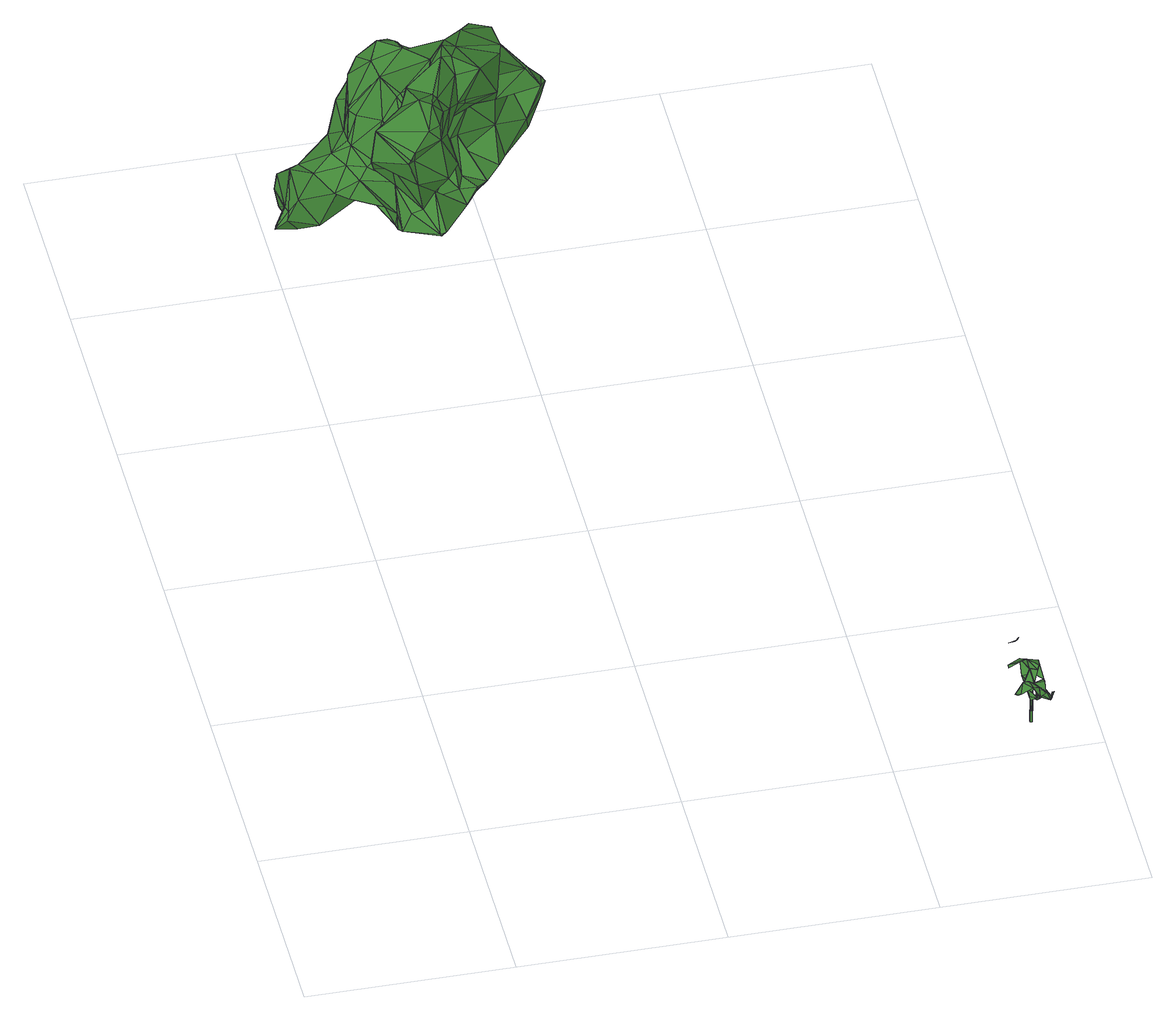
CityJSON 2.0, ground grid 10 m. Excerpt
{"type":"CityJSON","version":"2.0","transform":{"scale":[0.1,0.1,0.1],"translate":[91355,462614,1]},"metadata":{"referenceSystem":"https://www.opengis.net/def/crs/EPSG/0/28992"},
"CityObjects":{
"tree1":{"type":"SolitaryVegetationObject","attributes":{"gtid":48,"crown_width_m":10.45,"crown_median_z":7.89,"trunk_H_m":5.19,"trunk_DBH_m":0.418,"trunk_radius_m":0.209,"trunk_base_height_m":2.7,"original_gtid":"48"},"geometry":[{"type":"Solid","lod":"3","boundaries":[[[[0,1,2]],[[3,4,5]],[[6,7,8]],[[6,9,7]],[[10,11,12]],[[13,14,15]],[[16,17,18]],[[19,17,16]],[[20,21,22]],[[23,24,25]],[[26,27,28]],[[29,30,31]],[[32,33,34]],[[33,35,34]],[[36,37,38]],[[38,39,36]],[[40,26,41]],[[42,26,40]],[[43,44,45]],[[46,47,48]],[[49,50,51]],[[24,52,53]],[[24,54,52]],[[29,55,56]],[[29,57,55]],[[58,59,60]],[[2,61,62]],[[63,50,49]],[[63,64,50]],[[65,8,7]],[[66,67,68]],[[69,70,71]],[[20,72,73]],[[74,75,11]],[[76,77,78]],[[79,42,80]],[[81,37,36]],[[82,44,83]],[[21,84,85]],[[83,7,9]],[[86,87,70]],[[88,89,90]],[[43,45,91]],[[92,62,34]],[[93,20,94]],[[27,26,95]],[[27,95,96]],[[20,22,72]],[[81,97,37]],[[98,99,100]],[[68,79,66]],[[101,102,60]],[[99,98,103]],[[66,45,82]],[[104,48,47]],[[31,105,57]],[[106,107,108]],[[109,110,78]],[[97,111,112]],[[19,75,17]],[[19,12,75]],[[74,61,113]],[[57,105,114]],[[77,115,116]],[[117,118,119]],[[120,121,122]],[[117,123,102]],[[83,44,124]],[[64,63,75]],[[125,126,127]],[[128,52,129]],[[83,67,82]],[[93,39,130]],[[114,105,131]],[[17,75,63]],[[12,19,10]],[[6,8,132]],[[133,38,129]],[[110,76,78]],[[29,79,30]],[[134,135,136]],[[35,33,65]],[[35,65,137]],[[122,138,11]],[[122,11,10]],[[109,139,33]],[[140,141,136]],[[142,143,144]],[[145,146,71]],[[147,21,20]],[[20,73,99]],[[122,148,138]],[[34,61,32]],[[19,149,10]],[[150,4,132]],[[151,152,153]],[[45,44,82]],[[82,67,66]],[[52,154,121]],[[83,9,67]],[[155,156,157]],[[158,159,160]],[[137,65,7]],[[5,150,108]],[[161,32,162]],[[163,161,162]],[[92,137,7]],[[158,142,100]],[[164,165,96]],[[79,80,66]],[[27,96,165]],[[72,22,166]],[[164,166,165]],[[167,71,168]],[[100,99,73]],[[100,73,164]],[[94,103,143]],[[144,143,103]],[[169,159,95]],[[73,72,166]],[[73,166,164]],[[170,91,171]],[[109,33,161]],[[37,97,112]],[[167,168,172]],[[106,108,140]],[[5,108,173]],[[174,173,107]],[[170,171,175]],[[173,108,107]],[[63,49,119]],[[112,87,86]],[[145,176,146]],[[177,171,42]],[[115,178,136]],[[175,177,179]],[[8,65,139]],[[83,124,7]],[[115,77,76]],[[180,71,167]],[[28,41,26]],[[181,101,60]],[[182,183,139]],[[184,129,38]],[[128,129,184]],[[132,153,14]],[[66,80,45]],[[45,80,91]],[[100,144,98]],[[100,142,144]],[[65,33,139]],[[92,35,137]],[[75,12,11]],[[174,185,186]],[[60,123,187]],[[74,11,188]],[[122,10,120]],[[180,167,145]],[[179,177,104]],[[189,126,3]],[[190,3,126]],[[191,192,147]],[[5,189,3]],[[173,189,5]],[[175,171,177]],[[26,42,95]],[[193,142,158]],[[29,194,79]],[[195,172,196]],[[58,60,197]],[[38,198,184]],[[38,37,198]],[[155,199,156]],[[93,94,39]],[[148,122,121]],[[43,200,124]],[[115,145,167]],[[90,89,193]],[[150,141,135]],[[42,171,80]],[[34,35,92]],[[192,181,201]],[[124,62,92]],[[92,7,124]],[[62,61,34]],[[31,57,29]],[[44,43,124]],[[60,201,181]],[[112,86,198]],[[112,198,37]],[[202,191,147]],[[69,71,146]],[[114,56,55]],[[114,55,57]],[[203,204,104]],[[91,80,171]],[[163,205,176]],[[186,206,127]],[[163,148,205]],[[156,54,24]],[[207,90,208]],[[100,209,158]],[[77,116,139]],[[119,17,63]],[[91,200,43]],[[161,33,32]],[[104,204,179]],[[90,111,97]],[[21,192,84]],[[210,168,71]],[[132,8,183]],[[132,183,150]],[[118,18,119]],[[118,16,18]],[[133,52,54]],[[211,106,134]],[[211,134,136]],[[1,113,61]],[[70,198,86]],[[145,71,180]],[[172,131,212]],[[172,210,196]],[[109,161,110]],[[1,204,113]],[[77,139,109]],[[78,77,109]],[[198,69,213]],[[70,69,198]],[[148,163,138]],[[212,167,172]],[[67,9,13]],[[214,39,38]],[[172,195,131]],[[111,131,195]],[[124,200,215]],[[0,215,200]],[[124,215,62]],[[0,62,215]],[[95,42,169]],[[203,51,50]],[[203,50,64]],[[213,69,148]],[[117,119,216]],[[30,79,217]],[[212,152,151]],[[105,152,131]],[[133,129,52]],[[68,217,79]],[[136,141,115]],[[117,102,118]],[[130,147,93]],[[195,196,87]],[[70,196,210]],[[20,99,103]],[[20,103,94]],[[144,103,98]],[[8,139,183]],[[182,150,183]],[[116,150,182]],[[116,182,139]],[[111,195,87]],[[88,143,218]],[[134,106,135]],[[75,113,64]],[[115,141,116]],[[108,150,135]],[[158,209,159]],[[218,89,88]],[[14,219,68]],[[153,219,14]],[[21,147,192]],[[6,13,9]],[[160,159,169]],[[53,52,121]],[[128,154,52]],[[23,102,101]],[[25,102,23]],[[46,216,47]],[[60,102,123]],[[190,125,178]],[[190,212,151]],[[167,212,190]],[[167,190,178]],[[206,125,127]],[[178,125,206]],[[2,62,0]],[[185,211,206]],[[140,135,106]],[[189,186,127]],[[174,186,189]],[[16,149,19]],[[118,149,16]],[[120,149,25]],[[120,10,149]],[[121,120,25]],[[189,127,126]],[[188,61,74]],[[190,126,125]],[[190,151,3]],[[161,176,110]],[[161,163,176]],[[48,41,46]],[[40,41,48]],[[58,41,59]],[[46,41,58]],[[59,41,28]],[[217,68,219]],[[218,143,142]],[[210,71,70]],[[13,15,67]],[[30,219,31]],[[217,219,30]],[[39,94,143]],[[187,197,60]],[[213,154,220]],[[213,220,198]],[[150,116,141]],[[155,157,130]],[[149,221,25]],[[167,178,115]],[[58,197,46]],[[197,216,46]],[[187,216,197]],[[117,216,187]],[[136,178,211]],[[193,158,56]],[[90,193,56]],[[90,56,114]],[[56,160,194]],[[56,158,160]],[[56,194,29]],[[24,53,25]],[[174,189,173]],[[222,79,194]],[[222,194,160]],[[222,160,169]],[[203,64,113]],[[204,203,113]],[[175,179,200]],[[200,179,0]],[[23,156,24]],[[200,170,175]],[[200,91,170]],[[204,1,179]],[[164,209,100]],[[96,209,164]],[[93,147,20]],[[96,159,209]],[[96,95,159]],[[74,113,75]],[[13,6,14]],[[179,1,0]],[[31,219,153]],[[69,146,205]],[[172,168,210]],[[84,28,27]],[[102,25,221]],[[102,221,118]],[[87,196,70]],[[198,220,184]],[[154,184,220]],[[208,90,97]],[[114,111,90]],[[111,87,112]],[[131,111,114]],[[84,59,28]],[[42,79,222]],[[42,222,169]],[[21,85,22]],[[105,31,152]],[[192,201,59]],[[121,154,148]],[[213,148,154]],[[59,201,60]],[[181,191,101]],[[191,202,101]],[[191,181,192]],[[130,39,214]],[[176,76,110]],[[145,115,76]],[[145,76,176]],[[61,2,1]],[[53,121,25]],[[177,48,104]],[[177,40,48]],[[177,42,40]],[[104,47,51]],[[104,51,203]],[[212,131,152]],[[31,153,152]],[[187,123,117]],[[68,67,15]],[[14,68,15]],[[14,6,132]],[[176,205,146]],[[47,216,51]],[[119,51,216]],[[119,49,51]],[[84,27,85]],[[22,85,166]],[[165,166,85]],[[119,18,17]],[[149,118,221]],[[165,85,27]],[[188,162,61]],[[32,61,162]],[[138,162,11]],[[163,162,138]],[[11,162,188]],[[155,214,199]],[[130,214,155]],[[142,193,89]],[[218,142,89]],[[157,223,130]],[[130,223,147]],[[147,223,202]],[[128,184,154]],[[101,223,23]],[[202,223,101]],[[23,223,156]],[[156,223,157]],[[207,88,90]],[[143,88,207]],[[143,207,39]],[[106,211,107]],[[185,107,211]],[[214,224,199]],[[206,211,178]],[[39,225,36]],[[108,135,141]],[[108,141,140]],[[59,84,192]],[[150,5,4]],[[151,4,3]],[[132,4,153]],[[151,153,4]],[[69,205,148]],[[186,185,206]],[[107,185,174]],[[136,135,140]],[[208,225,207]],[[207,225,39]],[[208,97,225]],[[133,54,224]],[[156,224,54]],[[199,224,156]],[[214,38,224]],[[133,224,38]],[[36,225,81]],[[81,225,97]],[[226,227,228]],[[226,228,229]],[[229,228,230]],[[229,230,231]],[[228,227,232]],[[228,232,230]],[[230,232,233]],[[230,233,231]],[[233,232,234]],[[233,234,231]],[[232,227,235]],[[232,235,234]],[[234,235,236]],[[234,236,231]],[[236,235,237]],[[236,237,231]],[[235,227,238]],[[235,238,237]],[[237,238,239]],[[237,239,231]],[[238,227,240]],[[238,240,239]],[[239,240,241]],[[239,241,231]],[[241,240,242]],[[241,242,231]],[[240,227,243]],[[240,243,242]],[[242,243,244]],[[242,244,231]],[[243,227,245]],[[243,245,244]],[[244,245,246]],[[244,246,231]],[[245,227,247]],[[245,247,246]],[[246,247,248]],[[246,248,231]],[[248,247,249]],[[248,249,231]],[[247,227,250]],[[247,250,249]],[[249,250,251]],[[249,251,231]],[[251,250,252]],[[251,252,231]],[[250,227,253]],[[250,253,252]],[[253,227,254]],[[253,254,252]],[[252,254,255]],[[252,255,231]],[[254,227,256]],[[254,256,255]],[[255,256,229]],[[255,229,231]],[[256,227,226]],[[256,226,229]]]]}]},
"tree2":{"type":"SolitaryVegetationObject","attributes":{"gtid":79,"crown_width_m":2.32,"crown_median_z":4.92,"trunk_H_m":2.45,"trunk_DBH_m":0.0473,"trunk_radius_m":0.0237,"trunk_base_height_m":2.47,"original_gtid":"80"},"geometry":[{"type":"MultiSurface","lod":"3","boundaries":[[[257,258,259]],[[260,261,262]],[[263,264,265]],[[266,259,265]],[[267,268,269]],[[266,265,264]],[[270,267,271]],[[261,272,267]],[[273,274,275]],[[272,276,268]],[[272,268,267]],[[277,262,260]],[[270,261,267]],[[278,279,280]],[[268,267,281]],[[258,259,282]],[[276,283,284]],[[261,271,269]],[[264,265,285]],[[276,269,268]],[[286,273,275]],[[276,272,269]],[[287,284,283]],[[281,288,289]],[[267,268,284]],[[280,279,288]],[[284,290,291]],[[284,292,281]],[[288,279,289]],[[293,294,295]],[[296,266,264]],[[268,283,276]],[[289,279,287]],[[297,291,298]],[[299,280,288]],[[299,288,300]],[[300,278,299]],[[300,288,281]],[[269,272,261]],[[265,301,302]],[[263,302,301]],[[265,263,301]],[[303,292,291]],[[304,291,292]],[[295,305,293]],[[274,273,286]],[[285,282,296]],[[295,291,297]],[[287,306,289]],[[300,278,307]],[[270,281,267]],[[275,274,308]],[[272,262,261]],[[297,305,295]],[[271,261,270]],[[300,279,278]],[[298,291,305]],[[305,291,304]],[[286,275,274]],[[266,285,259]],[[282,259,285]],[[258,282,285]],[[290,303,291]],[[259,258,285]],[[259,285,265]],[[279,300,281]],[[287,279,281]],[[293,278,299]],[[287,303,257]],[[281,303,287]],[[284,281,267]],[[281,289,306]],[[284,268,283]],[[290,257,303]],[[297,298,305]],[[257,303,300]],[[307,300,257]],[[302,263,265]],[[287,290,284]],[[287,281,306]],[[305,304,293]],[[257,290,287]],[[271,267,269]],[[280,299,278]],[[296,285,266]],[[293,304,278]],[[278,304,299]],[[285,296,264]],[[299,294,293]],[[304,292,299]],[[294,299,292]],[[291,292,284]],[[295,294,292]],[[295,292,291]],[[287,283,281]],[[268,281,283]],[[292,303,290]],[[281,292,290]],[[281,290,303]],[[269,306,268]],[[309,310,311]],[[309,311,312]],[[310,313,314]],[[310,314,311]],[[311,314,312]],[[314,313,315]],[[314,315,312]],[[315,313,312]],[[312,313,309]],[[313,310,309]]]}]}
},
"vertices":[
[73,452,84],[85,447,87],[74,452,81],[12,439,45],[17,443,44],[10,457,28],[38,458,67],[52,464,76],[40,463,57],[47,463,78],[124,436,53],[106,444,57],[129,443,60],[43,445,77],[37,436,66],[39,440,83],[132,436,79],[128,440,77],[130,438,81],[130,440,65],[69,373,106],[76,387,112],[72,382,115],[91,416,88],[86,416,71],[105,421,70],[78,413,129],[76,405,129],[81,406,127],[52,422,81],[41,428,81],[38,425,66],[78,460,53],[73,470,40],[72,467,57],[66,470,57],[71,370,53],[70,376,46],[84,386,54],[68,381,69],[81,421,125],[85,415,125],[74,419,116],[61,452,104],[58,453,101],[55,447,108],[108,424,115],[108,443,110],[92,436,117],[105,439,89],[103,448,90],[106,443,100],[97,402,53],[90,418,60],[86,406,55],[66,417,66],[58,400,81],[47,419,60],[107,420,113],[94,403,120],[104,412,97],[81,451,69],[67,460,77],[110,445,78],[104,453,83],[56,471,57],[50,438,104],[41,446,91],[38,431,84],[73,417,40],[63,409,36],[57,426,44],[69,375,113],[63,372,113],[102,446,72],[108,447,73],[61,454,23],[53,455,27],[66,459,23],[52,427,103],[65,437,110],[68,369,52],[46,451,97],[51,456,91],[82,402,119],[70,386,120],[56,397,37],[53,399,37],[49,388,81],[41,391,79],[52,394,65],[63,445,108],[63,463,74],[78,378,86],[72,371,84],[71,407,122],[57,393,123],[53,383,46],[53,365,103],[55,365,107],[40,382,109],[94,412,92],[105,421,85],[55,367,101],[99,450,108],[44,418,58],[15,455,7],[10,453,12],[19,464,10],[68,471,30],[68,457,24],[53,395,47],[53,392,40],[102,453,82],[54,397,64],[47,443,20],[39,451,29],[122,434,90],[129,431,81],[123,435,90],[109,418,53],[105,412,53],[107,428,47],[105,428,93],[63,457,93],[9,430,22],[10,432,26],[3,429,19],[92,398,52],[91,395,55],[63,394,76],[40,416,52],[33,452,52],[91,395,56],[17,449,10],[20,450,12],[30,445,12],[58,471,58],[95,438,47],[51,466,42],[19,464,9],[33,448,22],[38,382,91],[58,372,82],[52,366,100],[51,441,26],[58,431,45],[76,392,93],[87,427,42],[122,430,63],[25,453,33],[21,428,50],[35,422,57],[30,431,58],[91,404,51],[71,409,64],[82,413,72],[75,412,78],[48,395,93],[63,395,111],[65,401,92],[76,456,34],[88,446,51],[81,441,44],[60,380,126],[68,387,122],[66,379,123],[36,436,34],[38,424,49],[73,411,111],[64,444,108],[66,437,109],[35,416,42],[8,454,22],[11,446,17],[71,438,101],[63,443,33],[90,435,114],[25,433,14],[86,444,93],[50,442,29],[86,400,103],[39,455,42],[38,459,51],[87,393,53],[13,438,12],[4,432,18],[105,425,106],[93,441,58],[9,435,26],[15,434,30],[80,399,97],[82,397,106],[42,392,79],[59,423,93],[50,408,41],[47,411,40],[107,421,112],[71,395,46],[78,407,56],[66,452,100],[86,400,105],[78,401,95],[99,460,93],[96,460,93],[82,432,44],[15,435,12],[62,380,60],[57,382,57],[54,391,114],[48,412,40],[15,444,11],[29,419,44],[80,417,43],[70,392,56],[65,456,93],[109,436,107],[38,430,83],[48,385,83],[37,428,67],[83,398,53],[116,437,77],[61,424,94],[76,412,82],[83,398,54],[68,370,52],[70,422,17],[68,422,17],[70,423,17],[69,423,69],[69,424,69],[67,423,69],[69,424,17],[69,425,69],[68,425,69],[68,425,17],[67,425,69],[67,426,69],[67,425,17],[66,426,69],[66,424,17],[66,425,69],[65,425,69],[65,423,17],[65,424,69],[65,422,17],[65,423,69],[66,421,17],[65,422,69],[66,422,69],[67,420,17],[66,421,69],[67,421,69],[68,420,17],[69,421,17],[68,422,69],[69,422,17],
[266,9,33],[269,13,28],[272,13,30],[262,15,49],[267,19,47],[258,18,46],[277,10,33],[278,14,26],[276,9,29],[275,16,30],[268,17,43],[270,19,38],[273,22,43],[271,14,44],[272,15,46],[265,25,43],[262,20,58],[262,17,61],[261,16,61],[265,21,36],[258,17,45],[270,4,36],[272,7,35],[273,5,37],[269,12,38],[271,15,25],[267,18,35],[265,15,37],[273,14,27],[258,17,60],[270,12,37],[273,6,37],[274,12,38],[266,11,37],[263,11,39],[265,9,42],[267,5,41],[266,9,42],[263,9,42],[277,16,27],[259,7,37],[260,6,37],[270,6,40],[269,6,34],[278,10,33],[277,9,33],[265,11,37],[267,6,41],[261,4,39],[274,15,37],[266,6,33],[262,14,65],[269,14,39],[268,13,15],[268,15,39],[268,14,39],[268,12,15],[267,13,15],[267,12,15]
]}
